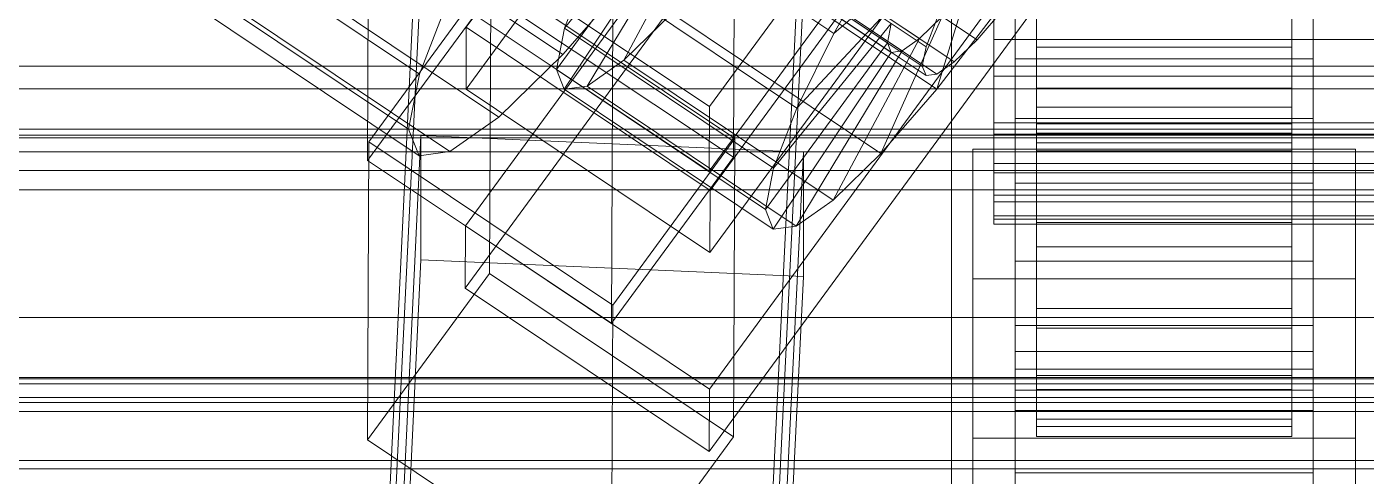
# Model space of a CAD drawing. Header units: millimetres. Extents: x -1970 to 59977, y -65068 to 6837.
# Drawn here: x -193.5 to -130.5, y -32882.8 to -32861.7 of the extents above; entities that cross this region are included whole.
import ezdxf

# ---------------------------------------------------------------- set-up
doc = ezdxf.new("R2010")
doc.units = ezdxf.units.MM
for name, color, linetype, lineweight in [('frontal_C01', 7, 'Continuous', 0), ('frontal_C01-mix', 7, 'Continuous', 0), ('frontal_C02', 7, 'Continuous', 0), ('frontal_C03', 7, 'Continuous', 0), ('frontal_C03-dry', 7, 'Continuous', 0)]:
    doc.layers.add(name, color=color, linetype=linetype, lineweight=lineweight)

msp = doc.modelspace()

# ---------------------------------------------------------------- linework, layer by layer
at = {"layer": 'frontal_C01'}
for p, q in [((-147, -32866.017), (-147, -32820.295)), ((-133, -32820.295), (-133, -32866.017)), ((-147, -32823.339), (-147, -32869.061)), ((-133, -32869.061), (-133, -32823.339)), ((-133.847, -32827.997), (-161.379, -32865.441)), ((-147, -32875.758), (-147, -32830.035)), ((-133, -32830.035), (-133, -32875.758)), ((-161.391, -32868.485), (-133.859, -32831.041)), ((-147, -32833.079), (-147, -32878.801)), ((-133, -32878.801), (-133, -32833.079)), ((-177.811, -32912.408), (-174.943, -32853.266)), ((-177.394, -32853.375), (-177.451, -32867.985)), ((-160.19, -32853.228), (-160.247, -32867.838)), ((-156.962, -32854.057), (-159.83, -32913.199)), ((-146, -32855.254), (-146, -32862.653)), ((-134, -32862.653), (-134, -32855.254)), ((-146, -32856.167), (-146, -32864.581)), ((-146, -32856.595), (-146, -32865.482)), ((-134, -32864.581), (-134, -32856.167)), ((-134, -32865.482), (-134, -32856.595)), ((-146, -32857.169), (-146, -32866.694)), ((-146, -32857.39), (-146, -32867.161)), ((-134, -32866.694), (-134, -32857.169)), ((-134, -32867.161), (-134, -32857.39)), ((-161.379, -32865.441), (-172.847, -32857.788)), ((-146, -32857.585), (-146, -32867.574)), ((-134, -32867.574), (-134, -32857.585)), ((-146, -32862.653), (-146, -32858.866)), ((-134, -32858.866), (-134, -32862.653)), ((-177.811, -32918.496), (-174.943, -32859.355)), ((-171.715, -32860.184), (-177.451, -32867.985)), ((-160.247, -32867.838), (-171.715, -32860.184)), ((-159.83, -32919.288), (-156.962, -32860.146)), ((-172.859, -32860.831), (-161.391, -32868.485)), ((-165.983, -32875.638), (-165.926, -32861.028)), ((-146, -32861.378), (-146, -32864.581)), ((-134, -32864.581), (-134, -32861.378)), ((-146, -32862.653), (-134, -32862.653)), ((-146, -32865.482), (-146, -32862.653)), ((-134, -32862.653), (-134, -32865.482)), ((-147, -32877.809), (-147, -32863.199)), ((-147, -32863.199), (-133, -32863.199)), ((-147, -32872.725), (-147, -32863.199)), ((-133, -32863.199), (-133, -32877.809)), ((-133, -32863.199), (-133, -32872.725)), ((-146, -32864.581), (-146, -32866.694)), ((-146, -32864.581), (-134, -32864.581)), ((-134, -32866.694), (-134, -32864.581)), ((-161.391, -32868.485), (-161.379, -32865.441)), ((-146, -32865.482), (-134, -32865.482)), ((-146, -32867.161), (-146, -32865.482)), ((-134, -32865.482), (-134, -32867.161)), ((-133, -32866.017), (-147, -32866.017)), ((-147, -32866.017), (-147, -32869.061)), ((-133, -32869.061), (-133, -32866.017)), ((-146, -32866.694), (-146, -32867.574)), ((-146, -32866.694), (-134, -32866.694)), ((-134, -32867.574), (-134, -32866.694)), ((-149, -32873.548), (-149, -32867.461)), ((-149, -32867.461), (-131, -32867.461)), ((-149, -32912.802), (-149, -32867.461)), ((-146, -32867.161), (-134, -32867.161)), ((-146, -32867.574), (-146, -32867.161)), ((-134, -32867.161), (-134, -32867.574)), ((-131, -32867.461), (-131, -32873.548)), ((-131, -32867.461), (-131, -32912.802)), ((-177.451, -32867.985), (-165.983, -32875.638)), ((-165.983, -32875.638), (-160.247, -32867.838)), ((-146, -32867.574), (-134, -32867.574)), ((-147, -32869.061), (-133, -32869.061)), ((-133, -32872.725), (-147, -32872.725)), ((-147, -32872.725), (-147, -32887.335)), ((-133, -32887.335), (-133, -32872.725)), ((-131, -32873.548), (-149, -32873.548)), ((-149, -32918.889), (-149, -32873.548)), ((-131, -32918.889), (-131, -32873.548)), ((-133, -32875.758), (-147, -32875.758)), ((-147, -32875.758), (-147, -32878.801)), ((-133, -32878.801), (-133, -32875.758)), ((-133, -32877.809), (-147, -32877.809)), ((-147, -32877.809), (-147, -32887.335)), ((-133, -32887.335), (-133, -32877.809)), ((-147, -32878.801), (-133, -32878.801))]:
    msp.add_line(p, q, dxfattribs=at)
at = {"layer": 'frontal_C01-mix'}
msp.add_line((-150, -32744.944), (-150, -33000), dxfattribs=at)
at = {"layer": 'frontal_C02'}
for p, q in [((-364.989, -32719.392), (-151.191, -32862.634)), ((-362.596, -32719.067), (-148.798, -32862.308)), ((-363.664, -32720.109), (-149.865, -32863.35)), ((-365.168, -32720.313), (-151.369, -32863.555)), ((-364.482, -32720.684), (-150.683, -32863.925)), ((-364.995, -32720.754), (-151.196, -32863.995)), ((-352.572, -32739.519), (-168.263, -32863.003)), ((-359.326, -32740.437), (-175.016, -32863.921)), ((-355.584, -32742.459), (-171.275, -32865.943)), ((-359.83, -32743.036), (-175.521, -32866.52)), ((-359.341, -32744.28), (-175.032, -32867.764)), ((-357.893, -32744.083), (-173.584, -32867.567)), ((-172.809, -32861.716), (-145.277, -32824.123)), ((-145.289, -32827.045), (-172.821, -32864.638)), ((-133.809, -32831.806), (-161.341, -32869.399)), ((-172.847, -32871.068), (-145.315, -32833.475)), ((-147, -32879.757), (-147, -32833.853)), ((-133, -32833.853), (-133, -32879.757)), ((-161.353, -32872.322), (-133.821, -32834.729)), ((-145.327, -32836.398), (-172.859, -32873.991)), ((-147, -32836.775), (-147, -32882.68)), ((-133, -32882.68), (-133, -32836.775)), ((-133.847, -32841.159), (-161.379, -32878.752)), ((-147, -32889.11), (-147, -32843.205)), ((-133, -32843.205), (-133, -32889.11)), ((-161.391, -32881.674), (-133.859, -32844.081)), ((-147, -32846.128), (-147, -32892.032)), ((-133, -32892.032), (-133, -32846.128)), ((-162.659, -32854.95), (-168.196, -32861.759)), ((-165.365, -32855.418), (-155.535, -32862.004)), ((-162.837, -32855.871), (-168.573, -32863.703)), ((-161.333, -32855.667), (-165.397, -32863.271)), ((-153.008, -32862.457), (-162.837, -32855.871)), ((-151.503, -32862.252), (-161.333, -32855.667)), ((-162.664, -32856.312), (-168.208, -32864.633)), ((-162.151, -32856.242), (-167.125, -32864.486)), ((-152.835, -32862.898), (-162.664, -32856.312)), ((-152.321, -32862.828), (-162.151, -32856.242)), ((-146, -32862.647), (-146, -32857.71)), ((-134, -32857.71), (-134, -32862.647)), ((-160.518, -32858.038), (-150.688, -32864.623)), ((-155.535, -32862.004), (-153.275, -32858.039)), ((-155.535, -32862.004), (-151.488, -32858.532)), ((-177.394, -32867.104), (-171.658, -32859.272)), ((-171.715, -32873.301), (-171.658, -32859.272)), ((-171.658, -32859.272), (-160.19, -32866.956)), ((-164.752, -32858.946), (-168.263, -32863.003)), ((-167.102, -32858.933), (-168.196, -32861.759)), ((-167.102, -32858.933), (-157.272, -32865.519)), ((-150.688, -32864.623), (-149.192, -32859.773)), ((-175.016, -32863.921), (-173.554, -32860.143)), ((-157.272, -32865.519), (-152.311, -32860.197)), ((-148, -32862.299), (-148, -32859.961)), ((-146, -32859.961), (-146, -32862.299)), ((-134, -32862.299), (-134, -32859.961)), ((-165.397, -32863.271), (-163.144, -32861.072)), ((-163.144, -32861.072), (-153.314, -32867.658)), ((-147.868, -32860.961), (-150.688, -32864.623)), ((-147.554, -32860.871), (-148.798, -32862.308)), ((-172.809, -32861.716), (-172.821, -32864.638)), ((-161.341, -32869.399), (-172.809, -32861.716)), ((-168.196, -32861.759), (-168.573, -32863.703)), ((-168.196, -32861.759), (-158.366, -32868.344)), ((-158.366, -32868.344), (-152.829, -32861.536)), ((-153.314, -32867.658), (-150.436, -32861.211)), ((-152.829, -32861.536), (-153.008, -32862.457)), ((-151.503, -32862.252), (-150.436, -32861.211)), ((-151.191, -32862.634), (-150.672, -32861.295)), ((-148, -32861.673), (-148, -32864.012)), ((-146, -32861.325), (-146, -32866.262)), ((-146, -32864.012), (-146, -32861.673)), ((-134, -32866.262), (-134, -32861.325)), ((-134, -32861.673), (-134, -32864.012)), ((-157.272, -32865.519), (-155.535, -32862.004)), ((-155.567, -32869.857), (-151.503, -32862.252)), ((-152.321, -32862.828), (-151.503, -32862.252)), ((-148.798, -32862.308), (-149.865, -32863.35)), ((-148, -32864.617), (-148, -32862.299)), ((-148, -32862.299), (148, -32862.299)), ((-146, -32862.299), (-146, -32862.647)), ((-134, -32862.299), (-146, -32862.299)), ((-146, -32862.299), (-146, -32864.617)), ((-134, -32862.647), (-134, -32862.299)), ((-134, -32864.617), (-134, -32862.299)), ((-168.263, -32863.003), (-171.275, -32865.943)), ((-158.743, -32870.289), (-153.008, -32862.457)), ((-158.378, -32871.219), (-152.835, -32862.898)), ((-157.295, -32871.072), (-152.321, -32862.828)), ((-153.008, -32862.457), (-152.835, -32862.898)), ((-152.835, -32862.898), (-152.321, -32862.828)), ((-151.369, -32863.555), (-151.191, -32862.634)), ((-146, -32862.647), (-134, -32862.647)), ((-146, -32867.539), (-146, -32862.647)), ((-134, -32862.647), (-134, -32867.539)), ((-167.125, -32864.486), (-165.397, -32863.271)), ((-165.397, -32863.271), (-155.567, -32869.857)), ((-151.196, -32863.995), (-151.369, -32863.555)), ((-149.865, -32863.35), (-150.683, -32863.925)), ((-175.521, -32866.52), (-175.016, -32863.921)), ((-168.573, -32863.703), (-168.208, -32864.633)), ((-168.573, -32863.703), (-158.743, -32870.289)), ((-150.683, -32863.925), (-151.196, -32863.995)), ((-148, -32864.012), (-148, -32866.212)), ((-148, -32864.012), (148, -32864.012)), ((-146, -32866.212), (-146, -32864.012)), ((-146, -32864.012), (-146, -32866.262)), ((-134, -32864.012), (-146, -32864.012)), ((-134, -32866.262), (-134, -32864.012)), ((-134, -32864.012), (-134, -32866.212)), ((-172.821, -32864.638), (-161.353, -32872.322)), ((-168.208, -32864.633), (-167.125, -32864.486)), ((-168.208, -32864.633), (-158.378, -32871.219)), ((-167.125, -32864.486), (-157.295, -32871.072)), ((-150.688, -32864.623), (-153.314, -32867.658)), ((-148, -32866.755), (-148, -32864.617)), ((-148, -32864.617), (148, -32864.617)), ((-146, -32864.617), (-146, -32867.539)), ((-134, -32864.617), (-146, -32864.617)), ((-146, -32864.617), (-146, -32866.755)), ((-134, -32867.539), (-134, -32864.617)), ((-134, -32866.755), (-134, -32864.617)), ((-158.366, -32868.344), (-157.272, -32865.519)), ((-171.275, -32865.943), (-173.584, -32867.567)), ((-148, -32866.212), (-148, -32868.125)), ((-148, -32866.212), (148, -32866.212)), ((-146, -32868.125), (-146, -32866.212)), ((-146, -32866.212), (-146, -32870.908)), ((-134, -32866.212), (-146, -32866.212)), ((-134, -32870.908), (-134, -32866.212)), ((-134, -32866.212), (-134, -32868.125)), ((-177.811, -32926.185), (-174.943, -32866.808)), ((-175.032, -32867.764), (-175.521, -32866.52)), ((-174.943, -32872.655), (-174.943, -32866.808)), ((-174.943, -32866.808), (-156.962, -32867.603)), ((-148, -32868.568), (-148, -32866.755)), ((-148, -32866.755), (148, -32866.755)), ((-146, -32866.262), (-146, -32870.908)), ((-146, -32866.262), (-134, -32866.262)), ((-146, -32866.755), (-146, -32872.053)), ((-134, -32866.755), (-146, -32866.755)), ((-146, -32866.755), (-146, -32868.568)), ((-134, -32870.908), (-134, -32866.262)), ((-134, -32872.053), (-134, -32866.755)), ((-134, -32868.568), (-134, -32866.755)), ((-177.394, -32867.104), (-177.451, -32881.133)), ((-165.926, -32874.788), (-177.394, -32867.104)), ((-160.19, -32866.956), (-165.926, -32874.788)), ((-160.19, -32866.956), (-160.247, -32880.985)), ((-173.584, -32867.567), (-175.032, -32867.764)), ((-156.962, -32867.603), (-159.83, -32926.979)), ((-156.962, -32867.603), (-156.962, -32873.449)), ((-153.314, -32867.658), (-155.567, -32869.857)), ((-146, -32867.539), (-134, -32867.539)), ((-146, -32872.053), (-146, -32867.539)), ((-134, -32867.539), (-134, -32872.053)), ((-158.743, -32870.289), (-158.366, -32868.344)), ((-148, -32868.125), (-148, -32869.619)), ((-148, -32868.125), (148, -32868.125)), ((-148, -32869.932), (-148, -32868.568)), ((-148, -32868.568), (148, -32868.568)), ((-146, -32869.619), (-146, -32868.125)), ((-146, -32868.125), (-146, -32874.946)), ((-134, -32868.125), (-146, -32868.125)), ((-146, -32868.568), (-146, -32875.88)), ((-134, -32868.568), (-146, -32868.568)), ((-146, -32868.568), (-146, -32869.932)), ((-134, -32874.946), (-134, -32868.125)), ((-134, -32868.125), (-134, -32869.619)), ((-134, -32875.88), (-134, -32868.568)), ((-134, -32869.932), (-134, -32868.568)), ((-161.353, -32872.322), (-161.341, -32869.399)), ((-155.567, -32869.857), (-157.295, -32871.072)), ((-148, -32869.619), (-148, -32870.593)), ((-148, -32869.619), (148, -32869.619)), ((-148, -32870.755), (-148, -32869.932)), ((-148, -32869.932), (148, -32869.932)), ((-146, -32870.593), (-146, -32869.619)), ((-146, -32869.619), (-146, -32878.1)), ((-134, -32869.619), (-146, -32869.619)), ((-146, -32869.932), (-146, -32878.761)), ((-134, -32869.932), (-146, -32869.932)), ((-146, -32869.932), (-146, -32870.755)), ((-134, -32878.1), (-134, -32869.619)), ((-134, -32869.619), (-134, -32870.593)), ((-134, -32878.761), (-134, -32869.932)), ((-134, -32870.755), (-134, -32869.932)), ((-158.378, -32871.219), (-158.743, -32870.289)), ((-148, -32870.593), (-148, -32870.981)), ((-148, -32870.593), (148, -32870.593)), ((-146, -32870.981), (-146, -32870.593)), ((-146, -32870.593), (-146, -32880.157)), ((-134, -32870.593), (-146, -32870.593)), ((-134, -32880.157), (-134, -32870.593)), ((-134, -32870.593), (-134, -32870.981)), ((-172.847, -32871.068), (-172.859, -32873.991)), ((-161.379, -32878.752), (-172.847, -32871.068)), ((-157.295, -32871.072), (-158.378, -32871.219)), ((-148, -32870.981), (-148, -32870.755)), ((-148, -32870.755), (148, -32870.755)), ((-148, -32870.981), (148, -32870.981)), ((-146, -32870.755), (-146, -32880.499)), ((-134, -32870.755), (-146, -32870.755)), ((-146, -32870.755), (-146, -32870.981)), ((-146, -32870.908), (-146, -32874.946)), ((-146, -32870.908), (-134, -32870.908)), ((-146, -32870.981), (-146, -32880.975)), ((-134, -32870.981), (-146, -32870.981)), ((-134, -32880.499), (-134, -32870.755)), ((-134, -32870.981), (-134, -32870.755)), ((-134, -32874.946), (-134, -32870.908)), ((-134, -32880.975), (-134, -32870.981)), ((-146, -32872.053), (-134, -32872.053)), ((-146, -32875.88), (-146, -32872.053)), ((-134, -32872.053), (-134, -32875.88)), ((-177.811, -32932.031), (-174.943, -32872.655)), ((-156.962, -32873.449), (-174.943, -32872.655)), ((-171.715, -32873.301), (-177.451, -32881.133)), ((-160.247, -32880.985), (-171.715, -32873.301)), ((-159.83, -32932.826), (-156.962, -32873.449)), ((-172.859, -32873.991), (-161.391, -32881.674)), ((-165.983, -32888.817), (-165.926, -32874.788)), ((-146, -32874.946), (-146, -32878.1)), ((-146, -32874.946), (-134, -32874.946)), ((-134, -32878.1), (-134, -32874.946)), ((-146, -32875.88), (-134, -32875.88)), ((-146, -32878.761), (-146, -32875.88)), ((-134, -32875.88), (-134, -32878.761)), ((-147, -32890.996), (-147, -32876.968)), ((-147, -32876.968), (-133, -32876.968)), ((-147, -32886.531), (-147, -32876.968)), ((-133, -32876.968), (-133, -32890.996)), ((-133, -32876.968), (-133, -32886.531)), ((-146, -32878.1), (-146, -32880.157)), ((-146, -32878.1), (-134, -32878.1)), ((-134, -32880.157), (-134, -32878.1)), ((-161.391, -32881.674), (-161.379, -32878.752)), ((-146, -32878.761), (-134, -32878.761)), ((-146, -32880.499), (-146, -32878.761)), ((-134, -32878.761), (-134, -32880.499)), ((-133, -32879.757), (-147, -32879.757)), ((-147, -32879.757), (-147, -32882.68)), ((-133, -32882.68), (-133, -32879.757)), ((-146, -32880.157), (-146, -32880.975)), ((-146, -32880.157), (-134, -32880.157)), ((-146, -32880.499), (-134, -32880.499)), ((-146, -32880.975), (-146, -32880.499)), ((-134, -32880.975), (-134, -32880.157)), ((-134, -32880.499), (-134, -32880.975)), ((-177.451, -32881.133), (-165.983, -32888.817)), ((-165.983, -32888.817), (-160.247, -32880.985)), ((-149, -32886.905), (-149, -32881.059)), ((-149, -32881.059), (-131, -32881.059)), ((-149, -32926.581), (-149, -32881.059)), ((-146, -32880.975), (-134, -32880.975)), ((-131, -32881.059), (-131, -32886.905)), ((-131, -32881.059), (-131, -32926.581)), ((-147, -32882.68), (-133, -32882.68))]:
    msp.add_line(p, q, dxfattribs=at)
at = {"layer": 'frontal_C03'}
for p, q in [((1250, -32863.556), (-1250, -32863.556)), ((1250, -32864.613), (-1250, -32864.613)), ((1500, -32866.511), (-1500, -32866.511)), ((1500, -32866.796), (-1500, -32866.796)), ((1250, -32866.921), (-1250, -32866.921)), ((1250, -32867.574), (-1250, -32867.574)), ((1250, -32868.456), (-1250, -32868.456)), ((-1500, -32878.204), (1500, -32878.204)), ((1250, -32878.262), (-1250, -32878.262)), ((1250, -32879.143), (-1250, -32879.143)), ((1250, -32879.797), (-1250, -32879.797)), ((1250, -32882.104), (-1250, -32882.104))]:
    msp.add_line(p, q, dxfattribs=at)
at = {"layer": 'frontal_C03-dry'}
for p, q in [((-1250, -32869.375), (1250, -32869.375)), ((1250, -32875.375), (-1250, -32875.375)), ((1290, -32878.5), (-1290, -32878.5)), ((1250, -32879.375), (-1250, -32879.375)), ((-1290, -32882.5), (1290, -32882.5))]:
    msp.add_line(p, q, dxfattribs=at)

doc.saveas('drawing.dxf')
